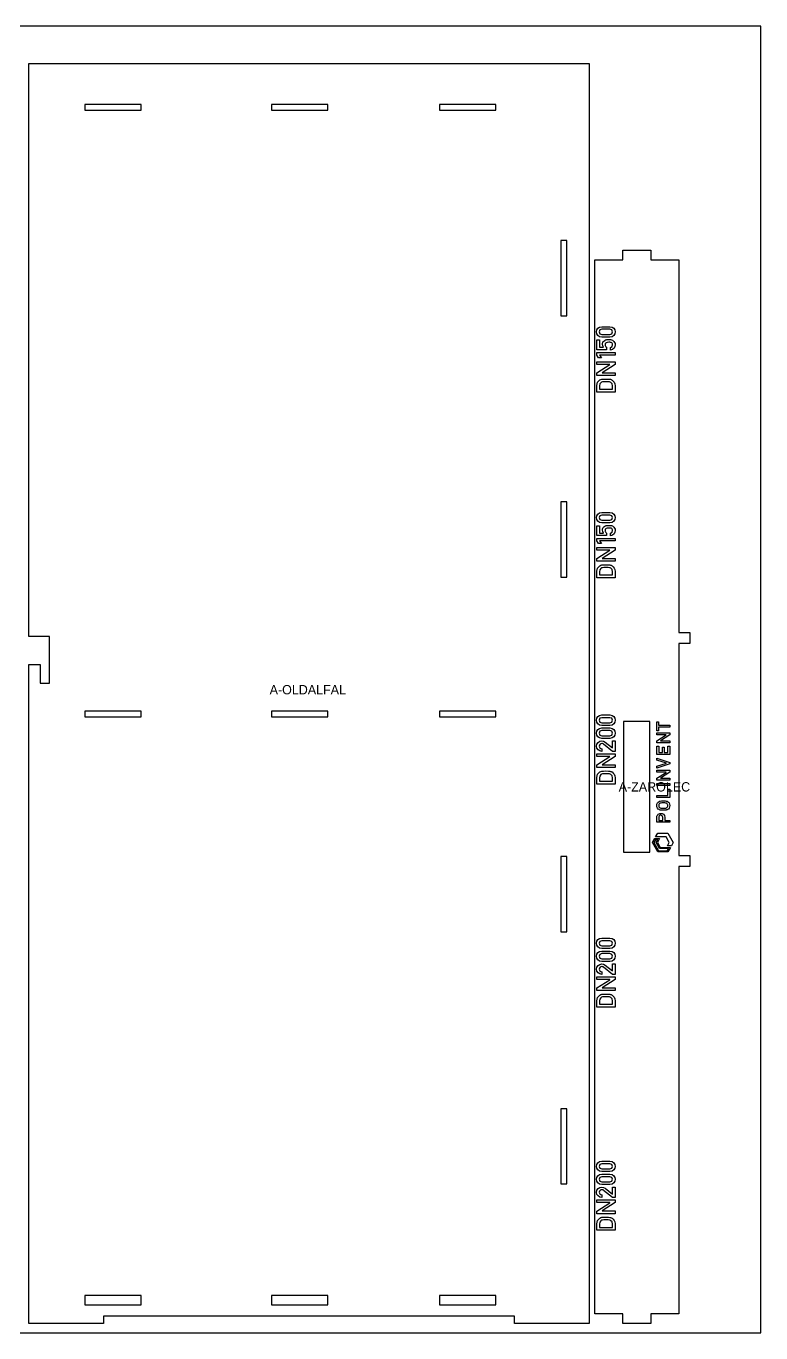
# Model space of a CAD drawing. Header units: millimetres. Extents: x 0 to 1400, y 0 to 1400.
# Drawn here: x 613 to 1400, y 0 to 1400 of the extents above; entities that cross this region are included whole.
import ezdxf
from ezdxf.enums import TextEntityAlignment as Align

# ---------------------------------------------------------------- set-up
doc = ezdxf.new("R2010")
doc.units = ezdxf.units.MM
for name, color, linetype in [('GRAVIR', 3, 'Continuous'), ('JELOLES', 5, 'Continuous'), ('TABLA', 8, 'Continuous'), ('VAGAS', 1, 'Continuous')]:
    doc.layers.add(name, color=color, linetype=linetype)

msp = doc.modelspace()

# ---------------------------------------------------------------- linework, layer by layer
at = {"layer": 'GRAVIR'}
for points in [[(1229.7, 1078), (1238.3, 1078), (1240.7, 1077.6), (1242.5, 1076.3), (1243.6, 1074.5), (1244, 1072.4), (1243.6, 1070.3), (1242.5, 1068.6), (1240.7, 1067.3), (1238.3, 1066.8), (1229.7, 1066.8), (1227.2, 1067.3), (1225.5, 1068.6), (1224.4, 1070.3), (1224, 1072.4), (1224.4, 1074.5), (1225.5, 1076.3), (1227.2, 1077.6)], [(1230.4, 1059.1), (1230.5, 1060.2), (1230.8, 1061.2), (1231.2, 1062), (1231.8, 1062.6), (1232.7, 1063.3), (1233.7, 1063.8), (1234.3, 1063.9), (1235.1, 1064.1), (1236, 1064.1), (1237.2, 1064.1), (1238.9, 1064.1), (1240.1, 1063.9), (1241.1, 1063.5), (1241.9, 1062.9), (1242.6, 1062.2), (1243.3, 1061.2), (1243.8, 1060.1), (1244, 1058.7), (1243.7, 1056.8), (1242.8, 1055), (1241.2, 1053.6), (1238.9, 1052.9), (1238.9, 1055.7), (1240.6, 1056.7), (1241.2, 1058.6), (1241.1, 1059.5), (1240.8, 1060.2), (1240.3, 1060.7), (1239.7, 1061), (1239.1, 1061.2), (1238.4, 1061.3), (1237.7, 1061.3), (1237, 1061.3), (1235.4, 1061.2), (1234.2, 1060.8), (1233.8, 1060.4), (1233.4, 1059.9), (1233.2, 1059.3), (1233.2, 1058.5), (1233.3, 1057.7), (1233.5, 1057.1), (1234, 1056.5), (1234.8, 1055.9), (1234.8, 1053.3), (1224.2, 1053.3), (1224.2, 1063.8), (1227, 1063.8), (1227, 1055.9), (1231.4, 1055.9), (1230.6, 1057.4)], [(1240.4, 1074.5), (1238.2, 1075.2), (1229.8, 1075.2), (1227.6, 1074.5), (1226.8, 1072.4), (1227.6, 1070.4), (1229.8, 1069.7), (1238.2, 1069.7), (1240.4, 1070.4), (1241.2, 1072.4)], [(1229.2, 1044.6), (1226.2, 1044.6), (1224.2, 1047.4), (1224.2, 1050.2), (1243.8, 1050.2), (1243.8, 1047.4), (1227.1, 1047.4)], [(1243.8, 1037.6), (1229.9, 1028.7), (1229.9, 1028.6), (1243.8, 1028.6), (1243.8, 1025.7), (1224.2, 1025.7), (1224.2, 1028.5), (1238.1, 1037.4), (1238.1, 1037.4), (1224.2, 1037.4), (1224.2, 1040.4), (1243.8, 1040.4)], [(1234, 1021.9), (1236.7, 1021.9), (1238.4, 1021.7), (1239, 1021.6), (1239.6, 1021.4), (1240.1, 1021.1), (1240.6, 1020.8), (1241.8, 1019.8), (1242.9, 1018.4), (1243.6, 1016.7), (1243.8, 1014.7), (1243.8, 1008), (1224.2, 1008), (1224.2, 1014.9), (1225, 1018.4), (1227.5, 1020.9), (1228.6, 1021.5), (1229.8, 1021.8), (1231.5, 1021.9)], [(1234.1, 1018.9), (1231.9, 1018.9), (1230.4, 1018.8), (1229.4, 1018.5), (1228.6, 1018), (1227.4, 1016.6), (1227, 1014.5), (1227, 1011), (1241, 1011), (1241, 1014.5), (1240.6, 1016.7), (1239.3, 1018.2), (1238.6, 1018.6), (1237.7, 1018.8), (1236.3, 1018.9)], [(1227.2, 878.6), (1229.7, 879), (1238.3, 879), (1240.7, 878.6), (1242.5, 877.3), (1243.6, 875.5), (1244, 873.4), (1243.6, 871.3), (1242.5, 869.6), (1240.7, 868.3), (1238.3, 867.8), (1229.7, 867.8), (1227.2, 868.3), (1225.5, 869.6), (1224.4, 871.3), (1224, 873.4), (1224.4, 875.5), (1225.5, 877.3)], [(1241.2, 873.4), (1240.4, 875.5), (1238.2, 876.2), (1229.8, 876.2), (1227.6, 875.5), (1226.8, 873.4), (1227.6, 871.4), (1229.8, 870.7), (1238.2, 870.7), (1240.4, 871.4)], [(1230.4, 860.1), (1230.5, 861.2), (1230.8, 862.2), (1231.2, 863), (1231.8, 863.6), (1232.7, 864.3), (1233.7, 864.8), (1234.3, 864.9), (1235.1, 865.1), (1236, 865.1), (1237.2, 865.1), (1238.9, 865.1), (1240.1, 864.9), (1241.1, 864.5), (1241.9, 863.9), (1242.6, 863.2), (1243.3, 862.2), (1243.8, 861.1), (1244, 859.7), (1243.7, 857.8), (1242.8, 856), (1241.2, 854.6), (1238.9, 853.9), (1238.9, 856.7), (1240.6, 857.7), (1241.2, 859.6), (1241.1, 860.5), (1240.8, 861.2), (1240.3, 861.7), (1239.7, 862), (1239.1, 862.2), (1238.4, 862.3), (1237.7, 862.3), (1237, 862.3), (1235.4, 862.2), (1234.2, 861.8), (1233.8, 861.4), (1233.4, 860.9), (1233.2, 860.3), (1233.2, 859.5), (1233.3, 858.7), (1233.5, 858.1), (1234, 857.5), (1234.8, 856.9), (1234.8, 854.3), (1224.2, 854.3), (1224.2, 864.8), (1227, 864.8), (1227, 856.9), (1231.4, 856.9), (1230.6, 858.4)], [(1229.2, 845.6), (1226.2, 845.6), (1224.2, 848.4), (1224.2, 851.2), (1243.8, 851.2), (1243.8, 848.4), (1227.1, 848.4)], [(1243.8, 838.6), (1229.9, 829.7), (1229.9, 829.6), (1243.8, 829.6), (1243.8, 826.7), (1224.2, 826.7), (1224.2, 829.5), (1238.1, 838.4), (1238.1, 838.4), (1224.2, 838.4), (1224.2, 841.4), (1243.8, 841.4)], [(1234, 822.9), (1236.7, 822.9), (1238.4, 822.7), (1239, 822.6), (1239.6, 822.4), (1240.1, 822.1), (1240.6, 821.8), (1241.8, 820.8), (1242.9, 819.4), (1243.6, 817.7), (1243.8, 815.7), (1243.8, 809), (1224.2, 809), (1224.2, 815.9), (1225, 819.4), (1227.5, 821.9), (1228.6, 822.5), (1229.8, 822.8), (1231.5, 822.9)], [(1234.1, 819.9), (1231.9, 819.9), (1230.4, 819.8), (1229.4, 819.5), (1228.6, 819), (1227.4, 817.6), (1227, 815.5), (1227, 812), (1241, 812), (1241, 815.5), (1240.6, 817.7), (1239.3, 819.2), (1238.6, 819.6), (1237.7, 819.8), (1236.3, 819.9)], [(1229.7, 662), (1238.3, 662), (1240.7, 661.5), (1242.5, 660.3), (1243.6, 658.5), (1244, 656.4), (1243.6, 654.3), (1242.5, 652.5), (1240.7, 651.2), (1238.3, 650.8), (1229.7, 650.8), (1227.2, 651.2), (1225.5, 652.5), (1224.4, 654.3), (1224, 656.4), (1224.4, 658.5), (1225.5, 660.3), (1227.2, 661.5)], [(1240.4, 658.4), (1238.2, 659.1), (1229.8, 659.1), (1227.6, 658.4), (1226.8, 656.4), (1227.6, 654.3), (1229.8, 653.6), (1238.2, 653.6), (1240.4, 654.3), (1241.2, 656.4)], [(1229.7, 648.1), (1238.3, 648.1), (1240.7, 647.6), (1242.5, 646.4), (1243.6, 644.6), (1244, 642.5), (1243.6, 640.4), (1242.5, 638.7), (1240.7, 637.4), (1238.3, 636.9), (1229.7, 636.9), (1227.2, 637.4), (1225.5, 638.7), (1224.4, 640.4), (1224, 642.5), (1224.4, 644.6), (1225.5, 646.4), (1227.2, 647.6)], [(1240.4, 644.5), (1238.2, 645.3), (1229.8, 645.3), (1227.6, 644.5), (1226.8, 642.5), (1227.6, 640.5), (1229.8, 639.7), (1238.2, 639.7), (1240.4, 640.5), (1241.2, 642.5)], [(1290.4, 654.8), (1290.4, 651), (1302.4, 651), (1302.4, 648.9), (1290.4, 648.9), (1290.4, 645.1), (1288.6, 645.1), (1288.6, 654.8)], [(1227, 629.8), (1226.8, 628.7), (1227, 627.6), (1227.6, 626.8), (1228.5, 626.1), (1229.7, 625.8), (1229.7, 623), (1227.4, 623.5), (1225.6, 624.7), (1224.4, 626.4), (1224, 628.5), (1224.4, 630.8), (1225.6, 632.6), (1227.4, 633.8), (1229.6, 634.2), (1231.5, 633.9), (1233.1, 633), (1241, 626.7), (1241, 634.2), (1243.8, 634.2), (1243.8, 623), (1241.2, 623), (1231.6, 630.7), (1231, 631.1), (1230.5, 631.3), (1230, 631.4), (1229.6, 631.4), (1228.6, 631.2), (1227.7, 630.7)], [(1288.6, 632.3), (1288.6, 634.3), (1298.4, 640.6), (1298.4, 640.6), (1288.6, 640.6), (1288.6, 642.7), (1302.4, 642.7), (1302.4, 640.7), (1292.6, 634.4), (1292.6, 634.4), (1302.4, 634.4), (1302.4, 632.3)], [(1243.8, 617.6), (1229.9, 608.7), (1229.9, 608.7), (1243.8, 608.7), (1243.8, 605.7), (1224.2, 605.7), (1224.2, 608.5), (1238.1, 617.4), (1238.1, 617.5), (1224.2, 617.5), (1224.2, 620.5), (1243.8, 620.5)], [(1302.4, 628.5), (1302.4, 619.6), (1288.6, 619.6), (1288.6, 628.5), (1290.6, 628.5), (1290.6, 621.7), (1294.5, 621.7), (1294.5, 627.5), (1296.4, 627.5), (1296.4, 621.7), (1300.5, 621.7), (1300.5, 628.5)], [(1299.1, 610.4), (1288.6, 613.6), (1288.6, 615.8), (1302.4, 611.2), (1302.4, 609.6), (1288.6, 605), (1288.6, 607.3), (1299.1, 610.4)], [(1302.4, 592.3), (1288.6, 592.3), (1288.6, 594.2), (1298.4, 600.5), (1298.4, 600.6), (1288.6, 600.6), (1288.6, 602.7), (1302.4, 602.7), (1302.4, 600.7), (1292.6, 594.4), (1292.6, 594.4), (1302.4, 594.4)], [(1234, 602), (1236.7, 601.9), (1238.4, 601.7), (1239, 601.6), (1239.6, 601.4), (1240.1, 601.2), (1240.6, 600.9), (1241.8, 599.8), (1242.9, 598.5), (1243.6, 596.8), (1243.8, 594.7), (1243.8, 588), (1224.2, 588), (1224.2, 594.9), (1225, 598.4), (1227.5, 600.9), (1228.6, 601.5), (1229.8, 601.8), (1231.5, 601.9)], [(1234.1, 599), (1231.9, 599), (1230.4, 598.9), (1229.4, 598.6), (1228.6, 598.1), (1227.4, 596.6), (1227, 594.6), (1227, 591), (1241, 591), (1241, 594.6), (1240.6, 596.8), (1239.3, 598.2), (1238.6, 598.6), (1237.7, 598.9), (1236.3, 599)], [(1302.4, 586.4), (1288.6, 586.4), (1288.6, 588.5), (1302.4, 588.5)], [(1302.4, 573.7), (1288.6, 573.7), (1288.6, 575.8), (1300.5, 575.8), (1300.5, 582.5), (1302.4, 582.5)], [(1290.9, 569.3), (1291.5, 569.6), (1292.3, 569.8), (1293.5, 569.9), (1295.5, 569.9), (1297.5, 569.9), (1298.7, 569.8), (1299.5, 569.6), (1300.1, 569.3), (1301, 568.6), (1301.8, 567.7), (1302.3, 566.4), (1302.6, 564.9), (1302.3, 563.4), (1301.8, 562.2), (1301, 561.2), (1300.1, 560.6), (1299.8, 560.4), (1299.5, 560.3), (1299.1, 560.2), (1298.7, 560.1), (1297.5, 560), (1295.5, 560), (1293.5, 560), (1292.3, 560.1), (1291.5, 560.3), (1290.9, 560.6), (1290, 561.2), (1289.2, 562.2), (1288.7, 563.4), (1288.4, 564.9), (1288.7, 566.4), (1289.2, 567.7), (1290, 568.6)], [(1299.4, 567.1), (1298.9, 567.4), (1298.3, 567.6), (1297.2, 567.7), (1295.5, 567.8), (1293.8, 567.7), (1292.7, 567.6), (1292.1, 567.4), (1291.6, 567.1), (1291.2, 566.7), (1290.8, 566.2), (1290.6, 565.6), (1290.6, 564.9), (1290.6, 564.2), (1290.8, 563.7), (1291.2, 563.2), (1291.6, 562.8), (1292.1, 562.4), (1292.7, 562.2), (1293.8, 562.1), (1295.5, 562.1), (1297.2, 562.1), (1298.3, 562.2), (1298.9, 562.4), (1299.4, 562.8), (1299.8, 563.2), (1300.1, 563.7), (1300.4, 564.2), (1300.5, 564.9), (1300.4, 565.6), (1300.1, 566.2), (1299.8, 566.7)], [(1295.7, 555.6), (1296.7, 554.2), (1297, 552.3), (1297, 549.1), (1302.4, 549.1), (1302.4, 547), (1288.6, 547), (1288.6, 552), (1288.6, 552.8), (1288.7, 553.6), (1289, 554.4), (1289.5, 555.1), (1290.1, 555.7), (1290.9, 556.2), (1291.8, 556.5), (1292.8, 556.6), (1294.3, 556.4)], [(1290.6, 552.1), (1290.6, 549.1), (1295, 549.1), (1295, 552.2), (1294.8, 553.2), (1294.3, 554), (1293.6, 554.4), (1292.8, 554.5), (1292.2, 554.5), (1291.6, 554.3), (1291.2, 554), (1290.9, 553.6), (1290.6, 552.9)], [(1287.3, 531.4), (1289.5, 535.4), (1300.5, 535.4), (1306, 525.2), (1304.2, 521.8), (1299.9, 521.8), (1301.7, 525.2), (1298.4, 531.4)], [(1300.5, 515.2), (1289.5, 515.2), (1284, 525.4), (1286.3, 529.6), (1291.6, 529.6), (1289.3, 525.4), (1292.2, 520), (1303.1, 520)], [(1301, 518.8), (1291.4, 518.8), (1287.9, 525.4), (1289.5, 528.4), (1289.5, 528.4), (1287, 528.4), (1285.4, 525.4), (1290.2, 516.5), (1299.8, 516.5)], [(1227.2, 422.5), (1229.7, 423), (1238.3, 423), (1240.7, 422.5), (1242.5, 421.3), (1243.6, 419.5), (1244, 417.4), (1243.6, 415.3), (1242.5, 413.5), (1240.7, 412.2), (1238.3, 411.8), (1229.7, 411.8), (1227.2, 412.2), (1225.5, 413.5), (1224.4, 415.3), (1224, 417.4), (1224.4, 419.5), (1225.5, 421.3)], [(1241.2, 417.4), (1240.4, 419.4), (1238.2, 420.1), (1229.8, 420.1), (1227.6, 419.4), (1226.8, 417.4), (1227.6, 415.3), (1229.8, 414.6), (1238.2, 414.6), (1240.4, 415.3)], [(1227.2, 408.6), (1229.7, 409.1), (1238.3, 409.1), (1240.7, 408.6), (1242.5, 407.4), (1243.6, 405.6), (1244, 403.5), (1243.6, 401.4), (1242.5, 399.7), (1240.7, 398.4), (1238.3, 397.9), (1229.7, 397.9), (1227.2, 398.4), (1225.5, 399.7), (1224.4, 401.4), (1224, 403.5), (1224.4, 405.6), (1225.5, 407.4)], [(1241.2, 403.5), (1240.4, 405.5), (1238.2, 406.3), (1229.8, 406.3), (1227.6, 405.5), (1226.8, 403.5), (1227.6, 401.5), (1229.8, 400.7), (1238.2, 400.7), (1240.4, 401.5)], [(1227, 390.8), (1226.8, 389.7), (1227, 388.6), (1227.6, 387.8), (1228.5, 387.1), (1229.7, 386.8), (1229.7, 384), (1227.4, 384.5), (1225.6, 385.7), (1224.4, 387.4), (1224, 389.5), (1224.4, 391.8), (1225.6, 393.6), (1227.4, 394.8), (1229.6, 395.2), (1231.5, 394.9), (1233.1, 394), (1241, 387.7), (1241, 395.2), (1243.8, 395.2), (1243.8, 384), (1241.2, 384), (1231.6, 391.7), (1231, 392.1), (1230.5, 392.3), (1230, 392.4), (1229.6, 392.4), (1228.6, 392.2), (1227.7, 391.7)], [(1243.8, 378.6), (1229.9, 369.7), (1229.9, 369.7), (1243.8, 369.7), (1243.8, 366.7), (1224.2, 366.7), (1224.2, 369.5), (1238.1, 378.4), (1238.1, 378.5), (1224.2, 378.5), (1224.2, 381.5), (1243.8, 381.5)], [(1234, 363), (1236.7, 362.9), (1238.4, 362.7), (1239, 362.6), (1239.6, 362.4), (1240.1, 362.2), (1240.6, 361.9), (1241.8, 360.8), (1242.9, 359.5), (1243.6, 357.8), (1243.8, 355.7), (1243.8, 349), (1224.2, 349), (1224.2, 355.9), (1225, 359.4), (1227.5, 361.9), (1228.6, 362.5), (1229.8, 362.8), (1231.5, 362.9)], [(1234.1, 360), (1231.9, 360), (1230.4, 359.9), (1229.4, 359.6), (1228.6, 359.1), (1227.4, 357.6), (1227, 355.6), (1227, 352), (1241, 352), (1241, 355.6), (1240.6, 357.8), (1239.3, 359.2), (1238.6, 359.6), (1237.7, 359.9), (1236.3, 360)], [(1227.2, 183.5), (1229.7, 184), (1238.3, 184), (1240.7, 183.5), (1242.5, 182.3), (1243.6, 180.5), (1244, 178.4), (1243.6, 176.3), (1242.5, 174.5), (1240.7, 173.2), (1238.3, 172.8), (1229.7, 172.8), (1227.2, 173.2), (1225.5, 174.5), (1224.4, 176.3), (1224, 178.4), (1224.4, 180.5), (1225.5, 182.3)], [(1227.2, 169.6), (1229.7, 170.1), (1238.3, 170.1), (1240.7, 169.6), (1242.5, 168.4), (1243.6, 166.6), (1244, 164.5), (1243.6, 162.4), (1242.5, 160.7), (1240.7, 159.4), (1238.3, 158.9), (1229.7, 158.9), (1227.2, 159.4), (1225.5, 160.7), (1224.4, 162.4), (1224, 164.5), (1224.4, 166.6), (1225.5, 168.4)], [(1241.2, 178.4), (1240.4, 180.4), (1238.2, 181.1), (1229.8, 181.1), (1227.6, 180.4), (1226.8, 178.4), (1227.6, 176.3), (1229.8, 175.6), (1238.2, 175.6), (1240.4, 176.3)], [(1227, 151.8), (1226.8, 150.7), (1227, 149.6), (1227.6, 148.8), (1228.5, 148.1), (1229.7, 147.8), (1229.7, 145), (1227.4, 145.5), (1225.6, 146.7), (1224.4, 148.4), (1224, 150.5), (1224.4, 152.8), (1225.6, 154.6), (1227.4, 155.8), (1229.6, 156.2), (1231.5, 155.9), (1233.1, 155), (1241, 148.7), (1241, 156.2), (1243.8, 156.2), (1243.8, 145), (1241.2, 145), (1231.6, 152.7), (1231, 153.1), (1230.5, 153.3), (1230, 153.4), (1229.6, 153.4), (1228.6, 153.2), (1227.7, 152.7)], [(1241.2, 164.5), (1240.4, 166.5), (1238.2, 167.3), (1229.8, 167.3), (1227.6, 166.5), (1226.8, 164.5), (1227.6, 162.5), (1229.8, 161.7), (1238.2, 161.7), (1240.4, 162.5)], [(1229.9, 130.7), (1229.9, 130.7), (1243.8, 130.7), (1243.8, 127.7), (1224.2, 127.7), (1224.2, 130.5), (1238.1, 139.4), (1238.1, 139.5), (1224.2, 139.5), (1224.2, 142.5), (1243.8, 142.5), (1243.8, 139.6)], [(1236.7, 123.9), (1238.4, 123.7), (1239, 123.6), (1239.6, 123.4), (1240.1, 123.2), (1240.6, 122.9), (1241.8, 121.8), (1242.9, 120.5), (1243.6, 118.8), (1243.8, 116.7), (1243.8, 110), (1224.2, 110), (1224.2, 116.9), (1225, 120.4), (1227.5, 122.9), (1228.6, 123.5), (1229.8, 123.8), (1231.5, 123.9), (1234, 124)], [(1231.9, 121), (1230.4, 120.9), (1229.4, 120.6), (1228.6, 120.1), (1227.4, 118.6), (1227, 116.6), (1227, 113), (1241, 113), (1241, 116.6), (1240.6, 118.8), (1239.3, 120.2), (1238.6, 120.6), (1237.7, 120.9), (1236.3, 121), (1234.1, 121)]]:
    msp.add_lwpolyline(points, close=True, dxfattribs=at)
at = {"layer": 'TABLA'}
msp.add_lwpolyline([(0, 0), (1400, 0), (1400, 1400), (0, 1400)], close=True, dxfattribs=at)
at = {"layer": 'VAGAS'}
for points in [[(616, 715.9), (627.9, 715.9), (627.9, 695.9), (638.1, 695.9), (638.1, 715.9), (638.1, 746.1), (627.9, 746.1), (616, 746.1), (616, 1360), (1216, 1360), (1216, 10), (1136, 10), (1136, 18), (696, 18), (696, 10), (616, 10)], [(736.2, 1316.1), (675.8, 1316.1), (675.8, 1309.9), (736.2, 1309.9)], [(936.2, 1316.1), (875.8, 1316.1), (875.8, 1309.9), (936.2, 1309.9)], [(1116.2, 1316.1), (1055.8, 1316.1), (1055.8, 1309.9), (1116.2, 1309.9)], [(1192.1, 1170.2), (1185.9, 1170.2), (1185.9, 1089.8), (1192.1, 1089.8)], [(1312, 20.5), (1282, 20.5), (1282, 10), (1252, 10), (1252, 20.5), (1222, 20.5), (1222, 1149.5), (1252, 1149.5), (1252, 1160), (1282, 1160), (1282, 1149.5), (1312, 1149.5), (1312, 750.5), (1324, 750.5), (1324, 738.5), (1312, 738.5), (1312, 511.5), (1324, 511.5), (1324, 499.5), (1312, 499.5)], [(1192.1, 890.2), (1185.9, 890.2), (1185.9, 809.8), (1192.1, 809.8)], [(736.2, 666.1), (675.8, 666.1), (675.8, 659.9), (736.2, 659.9)], [(936.2, 666.1), (875.8, 666.1), (875.8, 659.9), (936.2, 659.9)], [(1116.2, 666.1), (1055.8, 666.1), (1055.8, 659.9), (1116.2, 659.9)], [(1253, 655), (1253, 515), (1281, 515), (1281, 655)], [(1192.1, 510.2), (1185.9, 510.2), (1185.9, 429.8), (1192.1, 429.8)], [(1192.1, 240.2), (1185.9, 240.2), (1185.9, 159.8), (1192.1, 159.8)], [(675.8, 40.1), (675.8, 29.9), (736.2, 29.9), (736.2, 40.1)], [(936.2, 40.1), (875.8, 40.1), (875.8, 29.9), (936.2, 29.9)], [(1116.2, 40.1), (1055.8, 40.1), (1055.8, 29.9), (1116.2, 29.9)]]:
    msp.add_lwpolyline(points, close=True, dxfattribs=at)

# ---------------------------------------------------------------- texts
at = {"layer": 'JELOLES'}
for s, p in [('A-OLDALFAL', (914.7, 689.1)), ('A-ZAROLEC', (1286, 585))]:
    msp.add_text(s, height=10, dxfattribs=at).set_placement(p, align=Align.MIDDLE_CENTER)

doc.saveas('drawing.dxf')
